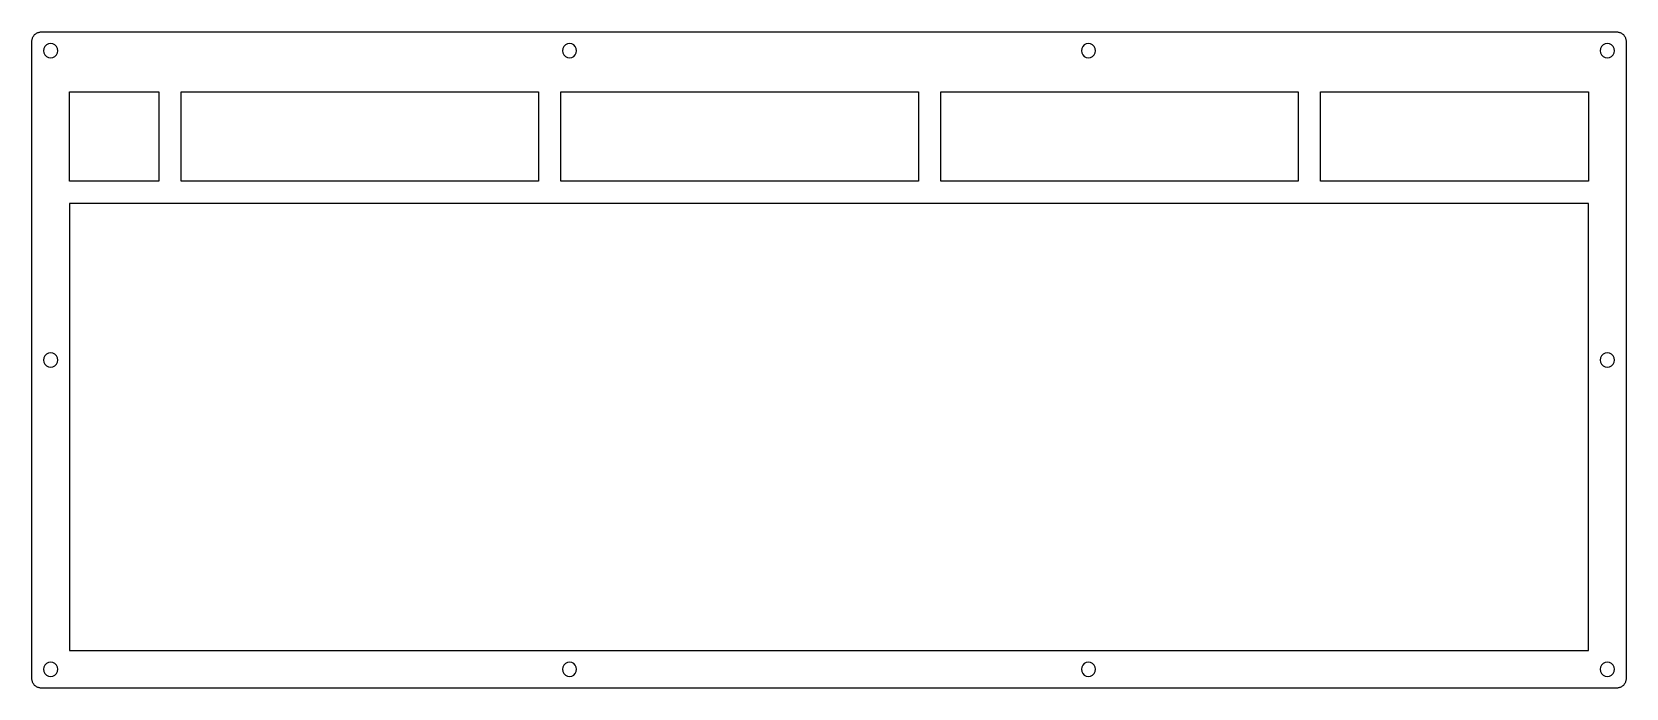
# Model space of a CAD drawing. Extents: x 0 to 340, y 0 to 140.
import ezdxf

# ---------------------------------------------------------------- set-up
doc = ezdxf.new("R2010")
doc.units = 0
doc.layers.get('0').update_dxf_attribs({"linetype": 'CONTINUOUS'})

msp = doc.modelspace()

# ---------------------------------------------------------------- linework, layer by layer
at = {"color": 0}
for p, q in [((0.574643, 139.256), (0.680752, 139.372)), ((0.680752, 139.372), (0.796505, 139.478)), ((0.796505, 139.478), (0.919152, 139.576)), ((0.919152, 139.576), (1.05006, 139.663)), ((1.05006, 139.663), (1.18787, 139.74)), ((1.18787, 139.74), (1.32981, 139.805)), ((1.32981, 139.805), (1.47588, 139.86)), ((1.47588, 139.86), (1.62884, 139.902)), ((1.62884, 139.902), (1.7818, 139.933)), ((1.7818, 139.933), (1.9389, 139.951)), ((1.9389, 139.951), (2.096, 139.958)), ((2.096, 139.958), (337.946, 139.958)), ((337.946, 139.958), (338.103, 139.951)), ((338.103, 139.951), (338.259, 139.933)), ((338.259, 139.933), (338.413, 139.902)), ((338.413, 139.902), (338.565, 139.86)), ((338.565, 139.86), (338.712, 139.805)), ((338.712, 139.805), (338.854, 139.74)), ((338.854, 139.74), (338.991, 139.663)), ((338.991, 139.663), (339.121, 139.576)), ((339.121, 139.576), (339.244, 139.478)), ((339.244, 139.478), (339.36, 139.372)), ((339.36, 139.372), (339.466, 139.256)), ((0.095085, 137.957), (0.101975, 138.114)), ((0.095085, 2.13183), (0.095085, 137.957)), ((0.101975, 138.114), (0.119889, 138.271)), ((0.119889, 138.271), (0.150206, 138.424)), ((0.150206, 138.424), (0.192925, 138.577)), ((0.192925, 138.577), (0.248047, 138.723)), ((0.248047, 138.723), (0.312815, 138.865)), ((0.312815, 138.865), (0.389985, 139.003)), ((0.389985, 139.003), (0.4768, 139.134)), ((0.4768, 139.134), (0.574643, 139.256)), ((2.66788, 136.422), (2.59485, 135.957)), ((2.59485, 135.957), (2.66788, 135.494)), ((2.88148, 136.839), (2.66788, 136.422)), ((3.21359, 137.171), (2.88148, 136.839)), ((3.63114, 137.385), (3.21359, 137.171)), ((4.09554, 137.458), (3.63114, 137.385)), ((4.55856, 137.385), (4.09554, 137.458)), ((4.97611, 137.171), (4.55856, 137.385)), ((5.30821, 136.839), (4.97611, 137.171)), ((5.52178, 136.422), (5.30821, 136.839)), ((5.59484, 135.957), (5.52178, 136.422)), ((5.52178, 135.494), (5.59484, 135.957)), ((113.286, 136.422), (113.213, 135.957)), ((113.213, 135.957), (113.286, 135.494)), ((113.498, 136.839), (113.286, 136.422)), ((113.83, 137.171), (113.498, 136.839)), ((114.249, 137.385), (113.83, 137.171)), ((114.712, 137.458), (114.249, 137.385)), ((115.175, 137.385), (114.712, 137.458)), ((115.594, 137.171), (115.175, 137.385)), ((115.926, 136.839), (115.594, 137.171)), ((116.138, 136.422), (115.926, 136.839)), ((116.213, 135.957), (116.138, 136.422)), ((116.138, 135.494), (116.213, 135.957)), ((223.902, 136.422), (223.829, 135.957)), ((223.829, 135.957), (223.902, 135.494)), ((224.116, 136.839), (223.902, 136.422)), ((224.448, 137.171), (224.116, 136.839)), ((224.865, 137.385), (224.448, 137.171)), ((225.33, 137.458), (224.865, 137.385)), ((225.793, 137.385), (225.33, 137.458)), ((226.211, 137.171), (225.793, 137.385)), ((226.543, 136.839), (226.211, 137.171)), ((226.755, 136.422), (226.543, 136.839)), ((226.829, 135.957), (226.755, 136.422)), ((226.755, 135.494), (226.829, 135.957)), ((334.52, 136.422), (334.447, 135.957)), ((334.447, 135.957), (334.52, 135.494)), ((334.732, 136.839), (334.52, 136.422)), ((335.064, 137.171), (334.732, 136.839)), ((335.482, 137.385), (335.064, 137.171)), ((335.946, 137.458), (335.482, 137.385)), ((336.41, 137.385), (335.946, 137.458)), ((336.827, 137.171), (336.41, 137.385)), ((337.159, 136.839), (336.827, 137.171)), ((337.373, 136.422), (337.159, 136.839)), ((337.447, 135.957), (337.373, 136.422)), ((337.373, 135.494), (337.447, 135.957)), ((339.466, 139.256), (339.565, 139.134)), ((339.565, 139.134), (339.652, 139.003)), ((339.652, 139.003), (339.729, 138.865)), ((339.729, 138.865), (339.794, 138.723)), ((339.794, 138.723), (339.849, 138.577)), ((339.849, 138.577), (339.89, 138.424)), ((339.89, 138.424), (339.922, 138.271)), ((339.922, 138.271), (339.94, 138.114)), ((339.94, 138.114), (339.947, 137.957)), ((339.947, 137.957), (339.947, 2.13183)), ((2.66788, 135.494), (2.88148, 135.077)), ((2.88148, 135.077), (3.21359, 134.745)), ((3.21359, 134.745), (3.63114, 134.531)), ((3.63114, 134.531), (4.09554, 134.458)), ((4.09554, 134.458), (4.55856, 134.531)), ((4.55856, 134.531), (4.97611, 134.745)), ((4.97611, 134.745), (5.30821, 135.077)), ((5.30821, 135.077), (5.52178, 135.494)), ((113.286, 135.494), (113.498, 135.077)), ((113.498, 135.077), (113.83, 134.745)), ((113.83, 134.745), (114.249, 134.531)), ((114.249, 134.531), (114.712, 134.458)), ((114.712, 134.458), (115.175, 134.531)), ((115.175, 134.531), (115.594, 134.745)), ((115.594, 134.745), (115.926, 135.077)), ((115.926, 135.077), (116.138, 135.494)), ((223.902, 135.494), (224.116, 135.077)), ((224.116, 135.077), (224.448, 134.745)), ((224.448, 134.745), (224.865, 134.531)), ((224.865, 134.531), (225.33, 134.458)), ((225.33, 134.458), (225.793, 134.531)), ((225.793, 134.531), (226.211, 134.745)), ((226.211, 134.745), (226.543, 135.077)), ((226.543, 135.077), (226.755, 135.494)), ((334.52, 135.494), (334.732, 135.077)), ((334.732, 135.077), (335.064, 134.745)), ((335.064, 134.745), (335.482, 134.531)), ((335.482, 134.531), (335.946, 134.458)), ((335.946, 134.458), (336.41, 134.531)), ((336.41, 134.531), (336.827, 134.745)), ((336.827, 134.745), (337.159, 135.077)), ((337.159, 135.077), (337.373, 135.494)), ((8.09322, 127.196), (27.146, 127.196)), ((8.09322, 108.144), (8.09322, 127.196)), ((27.146, 127.196), (27.146, 108.144)), ((31.9071, 127.196), (108.108, 127.196)), ((31.9071, 108.144), (31.9071, 127.196)), ((108.108, 127.196), (108.108, 108.144)), ((112.869, 127.196), (189.071, 127.196)), ((112.869, 108.144), (112.869, 127.196)), ((189.071, 127.196), (189.071, 108.144)), ((193.832, 127.196), (270.033, 127.196)), ((193.832, 108.144), (193.832, 127.196)), ((270.033, 127.196), (270.033, 108.144)), ((274.794, 127.196), (331.946, 127.196)), ((274.794, 108.144), (274.794, 127.196)), ((331.946, 127.196), (331.946, 108.144)), ((27.146, 108.144), (8.09322, 108.144)), ((108.108, 108.144), (31.9071, 108.144)), ((189.071, 108.144), (112.869, 108.144)), ((270.033, 108.144), (193.832, 108.144)), ((331.946, 108.144), (274.794, 108.144)), ((8.09322, 103.383), (8.09322, 84.3319)), ((331.946, 103.383), (8.09322, 103.383)), ((331.946, 8.13181), (331.946, 103.383)), ((8.09322, 84.3319), (8.09459, 84.3319)), ((8.09459, 84.3319), (8.09459, 65.2833)), ((3.63114, 71.4721), (3.21359, 71.2583)), ((4.09554, 71.5437), (3.63114, 71.4721)), ((4.55856, 71.4721), (4.09554, 71.5437)), ((4.97611, 71.2583), (4.55856, 71.4721)), ((335.482, 71.4721), (335.064, 71.2583)), ((335.946, 71.5437), (335.482, 71.4721)), ((336.41, 71.4721), (335.946, 71.5437)), ((336.827, 71.2583), (336.41, 71.4721)), ((2.66788, 70.5086), (2.59485, 70.0444)), ((2.59485, 70.0444), (2.66788, 69.5812)), ((2.88148, 70.9263), (2.66788, 70.5086)), ((2.66788, 69.5812), (2.88148, 69.1638)), ((3.21359, 71.2583), (2.88148, 70.9263)), ((2.88148, 69.1638), (3.21359, 68.8315)), ((3.21359, 68.8315), (3.63114, 68.6181)), ((3.63114, 68.6181), (4.09554, 68.5437)), ((4.09554, 68.5437), (4.55856, 68.6181)), ((4.55856, 68.6181), (4.97611, 68.8315)), ((5.30821, 70.9263), (4.97611, 71.2583)), ((4.97611, 68.8315), (5.30821, 69.1638)), ((5.52178, 70.5086), (5.30821, 70.9263)), ((5.30821, 69.1638), (5.52178, 69.5812)), ((5.59484, 70.0444), (5.52178, 70.5086)), ((5.52178, 69.5812), (5.59484, 70.0444)), ((334.52, 70.5086), (334.447, 70.0444)), ((334.447, 70.0444), (334.52, 69.5812)), ((334.732, 70.9263), (334.52, 70.5086)), ((334.52, 69.5812), (334.732, 69.1638)), ((335.064, 71.2583), (334.732, 70.9263)), ((334.732, 69.1638), (335.064, 68.8315)), ((335.064, 68.8315), (335.482, 68.6181)), ((335.482, 68.6181), (335.946, 68.5437)), ((335.946, 68.5437), (336.41, 68.6181)), ((336.41, 68.6181), (336.827, 68.8315)), ((337.159, 70.9263), (336.827, 71.2583)), ((336.827, 68.8315), (337.159, 69.1638)), ((337.373, 70.5086), (337.159, 70.9263)), ((337.159, 69.1638), (337.373, 69.5812)), ((337.447, 70.0444), (337.373, 70.5086)), ((337.373, 69.5812), (337.447, 70.0444)), ((8.09459, 65.2833), (8.09322, 65.2833)), ((8.09322, 65.2833), (8.09322, 46.2319)), ((8.09322, 46.2319), (8.09459, 46.2319)), ((8.09459, 46.2319), (8.09459, 8.13181)), ((8.09459, 8.13181), (331.946, 8.13181)), ((2.66788, 4.59574), (2.59485, 4.13135)), ((2.59485, 4.13135), (2.66788, 3.66832)), ((2.88148, 5.01329), (2.66788, 4.59574)), ((2.66788, 3.66832), (2.88148, 3.25079)), ((3.21359, 5.34539), (2.88148, 5.01329)), ((3.63114, 5.55763), (3.21359, 5.34539)), ((4.09554, 5.63065), (3.63114, 5.55763)), ((4.55856, 5.55763), (4.09554, 5.63065)), ((4.97611, 5.34539), (4.55856, 5.55763)), ((5.30821, 5.01329), (4.97611, 5.34539)), ((5.52178, 4.59574), (5.30821, 5.01329)), ((5.30821, 3.25079), (5.52178, 3.66832)), ((5.59484, 4.13135), (5.52178, 4.59574)), ((5.52178, 3.66832), (5.59484, 4.13135)), ((113.286, 4.59574), (113.213, 4.13135)), ((113.213, 4.13135), (113.286, 3.66832)), ((113.498, 5.01329), (113.286, 4.59574)), ((113.286, 3.66832), (113.498, 3.25079)), ((113.83, 5.34539), (113.498, 5.01329)), ((114.249, 5.55763), (113.83, 5.34539)), ((114.712, 5.63065), (114.249, 5.55763)), ((115.175, 5.55763), (114.712, 5.63065)), ((115.594, 5.34539), (115.175, 5.55763)), ((115.926, 5.01329), (115.594, 5.34539)), ((116.138, 4.59574), (115.926, 5.01329)), ((115.926, 3.25079), (116.138, 3.66832)), ((116.213, 4.13135), (116.138, 4.59574)), ((116.138, 3.66832), (116.213, 4.13135)), ((223.902, 4.59574), (223.829, 4.13135)), ((223.829, 4.13135), (223.902, 3.66832)), ((224.116, 5.01329), (223.902, 4.59574)), ((223.902, 3.66832), (224.116, 3.25079)), ((224.448, 5.34539), (224.116, 5.01329)), ((224.865, 5.55763), (224.448, 5.34539)), ((225.33, 5.63065), (224.865, 5.55763)), ((225.793, 5.55763), (225.33, 5.63065)), ((226.211, 5.34539), (225.793, 5.55763)), ((226.543, 5.01329), (226.211, 5.34539)), ((226.755, 4.59574), (226.543, 5.01329)), ((226.543, 3.25079), (226.755, 3.66832)), ((226.829, 4.13135), (226.755, 4.59574)), ((226.755, 3.66832), (226.829, 4.13135)), ((334.52, 4.59574), (334.447, 4.13135)), ((334.447, 4.13135), (334.52, 3.66832)), ((334.732, 5.01329), (334.52, 4.59574)), ((334.52, 3.66832), (334.732, 3.25079)), ((335.064, 5.34539), (334.732, 5.01329)), ((335.482, 5.55763), (335.064, 5.34539)), ((335.946, 5.63065), (335.482, 5.55763)), ((336.41, 5.55763), (335.946, 5.63065)), ((336.827, 5.34539), (336.41, 5.55763)), ((337.159, 5.01329), (336.827, 5.34539)), ((337.373, 4.59574), (337.159, 5.01329)), ((337.159, 3.25079), (337.373, 3.66832)), ((337.447, 4.13135), (337.373, 4.59574)), ((337.373, 3.66832), (337.447, 4.13135)), ((0.101975, 1.97473), (0.095085, 2.13183)), ((0.119889, 1.81901), (0.101975, 1.97473)), ((0.150206, 1.66467), (0.119889, 1.81901)), ((0.192925, 1.51309), (0.150206, 1.66467)), ((0.248047, 1.36563), (0.192925, 1.51309)), ((0.312815, 1.2237), (0.248047, 1.36563)), ((0.389985, 1.08727), (0.312815, 1.2237)), ((0.4768, 0.956359), (0.389985, 1.08727)), ((0.574643, 0.833713), (0.4768, 0.956359)), ((0.680752, 0.717959), (0.574643, 0.833713)), ((0.796505, 0.611851), (0.680752, 0.717959)), ((0.919152, 0.512632), (0.796505, 0.611851)), ((1.05006, 0.425813), (0.919152, 0.512632)), ((1.18787, 0.348644), (1.05006, 0.425813)), ((1.32981, 0.283876), (1.18787, 0.348644)), ((1.47588, 0.228755), (1.32981, 0.283876)), ((1.62884, 0.187413), (1.47588, 0.228755)), ((1.7818, 0.155718), (1.62884, 0.187413)), ((1.9389, 0.137804), (1.7818, 0.155718)), ((2.096, 0.130914), (1.9389, 0.137804)), ((337.946, 0.130914), (2.096, 0.130914)), ((2.88148, 3.25079), (3.21359, 2.91869)), ((3.21359, 2.91869), (3.63114, 2.70509)), ((3.63114, 2.70509), (4.09554, 2.63067)), ((4.09554, 2.63067), (4.55856, 2.70509)), ((4.55856, 2.70509), (4.97611, 2.91869)), ((4.97611, 2.91869), (5.30821, 3.25079)), ((113.498, 3.25079), (113.83, 2.91869)), ((113.83, 2.91869), (114.249, 2.70509)), ((114.249, 2.70509), (114.712, 2.63067)), ((114.712, 2.63067), (115.175, 2.70509)), ((115.175, 2.70509), (115.594, 2.91869)), ((115.594, 2.91869), (115.926, 3.25079)), ((224.116, 3.25079), (224.448, 2.91869)), ((224.448, 2.91869), (224.865, 2.70509)), ((224.865, 2.70509), (225.33, 2.63067)), ((225.33, 2.63067), (225.793, 2.70509)), ((225.793, 2.70509), (226.211, 2.91869)), ((226.211, 2.91869), (226.543, 3.25079)), ((334.732, 3.25079), (335.064, 2.91869)), ((335.064, 2.91869), (335.482, 2.70509)), ((335.482, 2.70509), (335.946, 2.63067)), ((335.946, 2.63067), (336.41, 2.70509)), ((336.41, 2.70509), (336.827, 2.91869)), ((336.827, 2.91869), (337.159, 3.25079)), ((338.103, 0.137804), (337.946, 0.130914)), ((338.259, 0.155718), (338.103, 0.137804)), ((338.413, 0.187413), (338.259, 0.155718)), ((338.565, 0.228755), (338.413, 0.187413)), ((338.712, 0.283876), (338.565, 0.228755)), ((338.854, 0.348644), (338.712, 0.283876)), ((338.991, 0.425813), (338.854, 0.348644)), ((339.121, 0.512632), (338.991, 0.425813)), ((339.244, 0.611851), (339.121, 0.512632)), ((339.36, 0.717959), (339.244, 0.611851)), ((339.466, 0.833713), (339.36, 0.717959)), ((339.565, 0.956359), (339.466, 0.833713)), ((339.652, 1.08727), (339.565, 0.956359)), ((339.729, 1.2237), (339.652, 1.08727)), ((339.794, 1.36563), (339.729, 1.2237)), ((339.849, 1.51309), (339.794, 1.36563)), ((339.89, 1.66467), (339.849, 1.51309)), ((339.922, 1.81901), (339.89, 1.66467)), ((339.94, 1.97473), (339.922, 1.81901)), ((339.947, 2.13183), (339.94, 1.97473))]:
    msp.add_line(p, q, dxfattribs=at)

doc.saveas('drawing.dxf')
